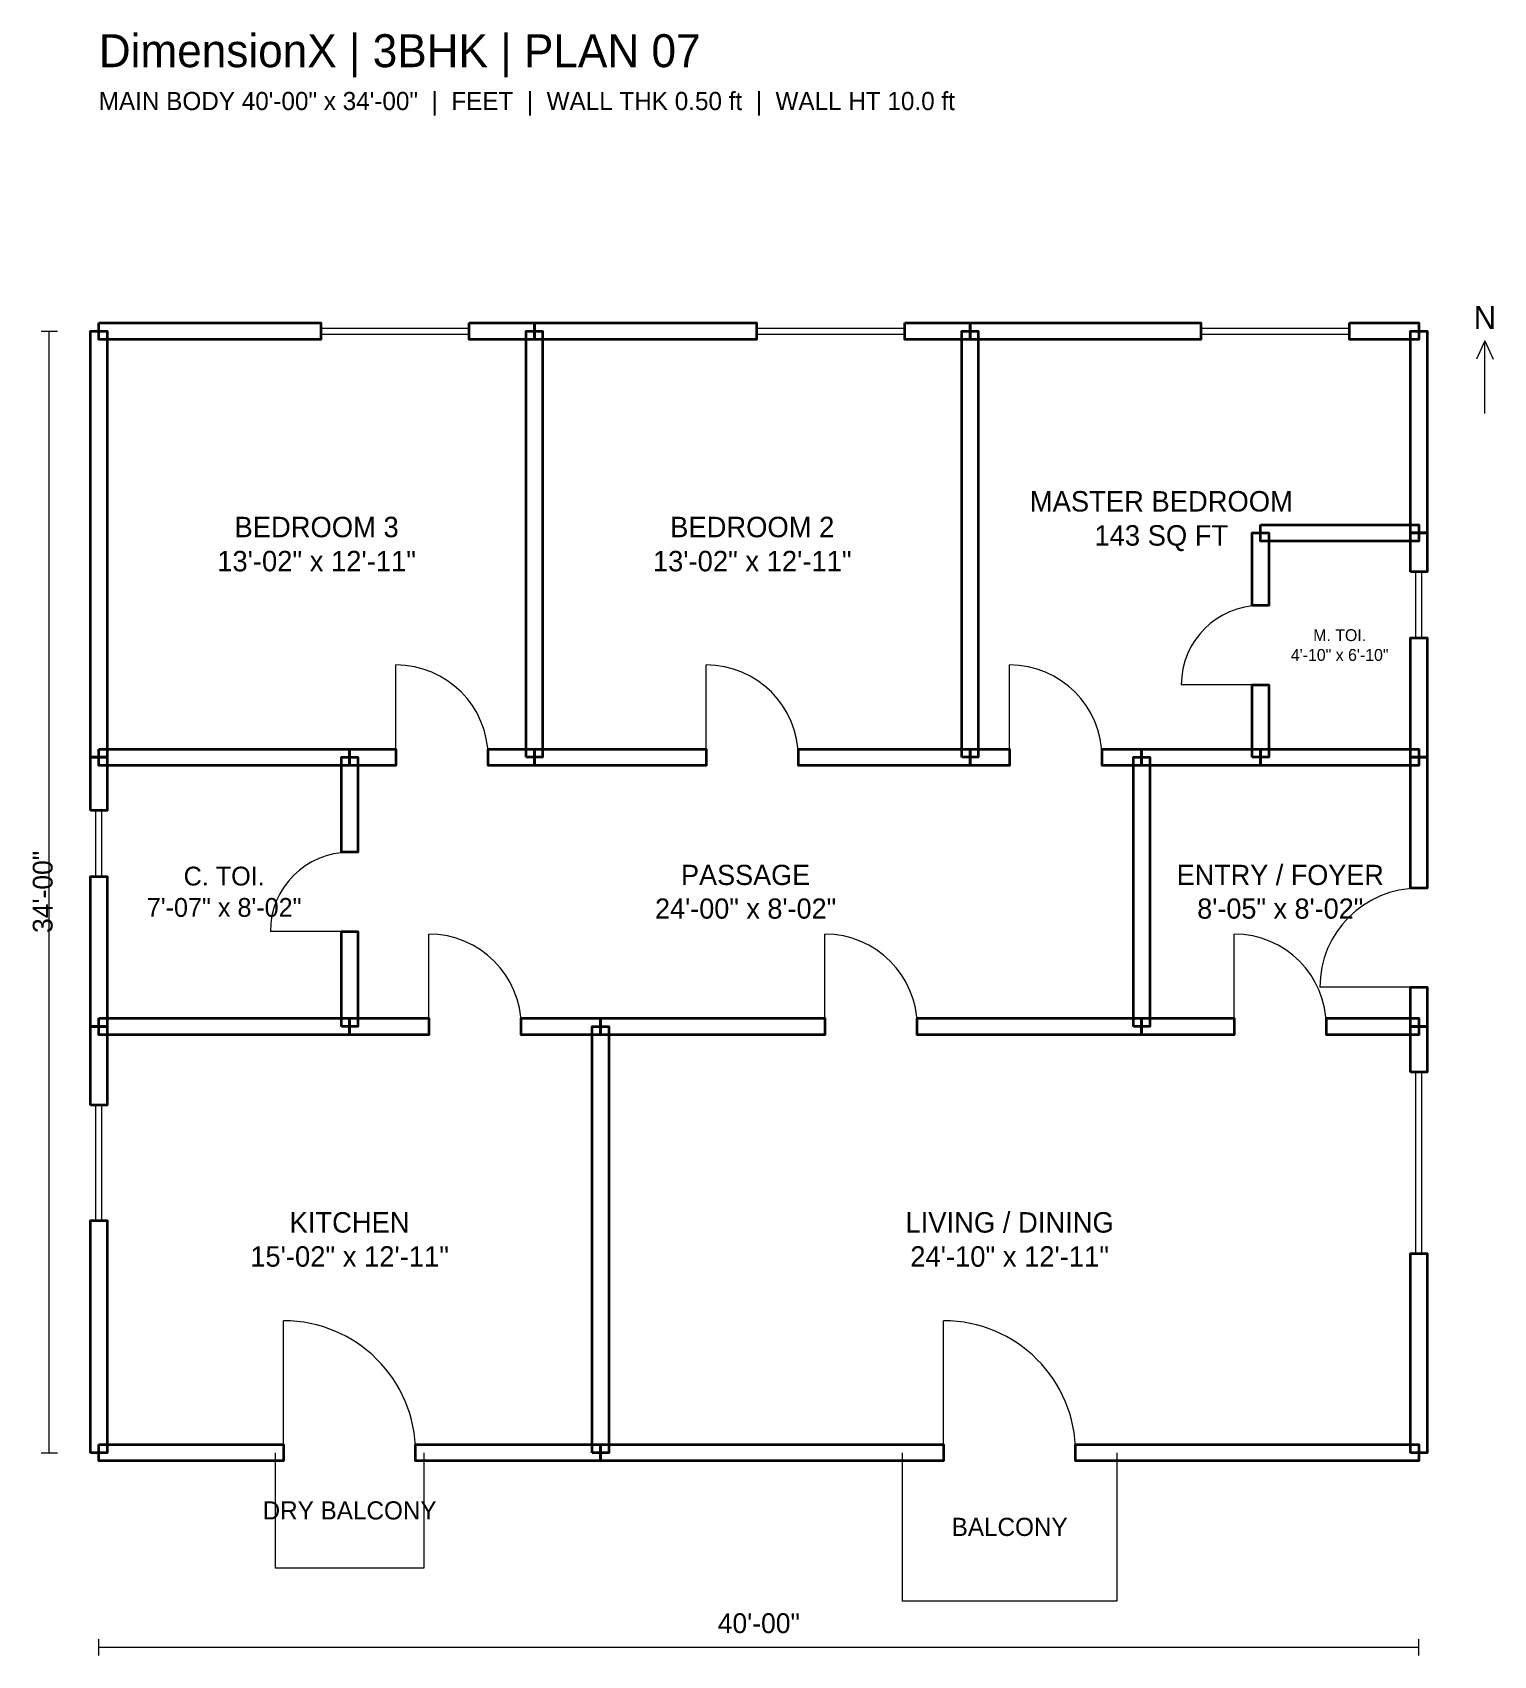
# Model space of a CAD drawing. Header units: feet. Extents: x -2 to 42.3, y -6.2 to 43.1.
import ezdxf
from ezdxf.enums import TextEntityAlignment as Align

# ---------------------------------------------------------------- set-up
doc = ezdxf.new("R2010")
doc.units = ezdxf.units.FT
doc.header["$MEASUREMENT"] = 0
for name, color, linetype, lineweight in [('DX_DIMENSION', 8, 'CONTINUOUS', 9), ('DX_DOOR_SYMBOL', 1, 'CONTINUOUS', 18), ('DX_RAILING', 3, 'CONTINUOUS', 13), ('DX_ROOM_LABEL', 7, 'CONTINUOUS', 13), ('DX_TITLE', 7, 'CONTINUOUS', 18), ('DX_WALL_FACE', 7, 'CONTINUOUS', 35), ('DX_WINDOW_SYMBOL', 4, 'CONTINUOUS', 18)]:
    doc.layers.add(name, color=color, linetype=linetype, lineweight=lineweight)

msp = doc.modelspace()

# ---------------------------------------------------------------- linework, layer by layer
at = {"layer": 'DX_DIMENSION'}
for p, q in [((-1.75, 34), (-1.25, 34)), ((-1.5, 0), (-1.5, 34)), ((42, 33.7), (41.75, 33.15)), ((42, 31.5), (42, 33.7)), ((42, 33.7), (42.25, 33.15)), ((-1.75, 0), (-1.25, 0)), ((0, -6.15), (0, -5.65)), ((0, -5.9), (40, -5.9)), ((40, -6.15), (40, -5.65))]:
    msp.add_line(p, q, dxfattribs=at)
at = {"layer": 'DX_DOOR_SYMBOL'}
for p, q in [((9, 21.08), (9, 23.88)), ((18.4, 21.08), (18.4, 23.88)), ((27.6, 21.08), (27.6, 23.88)), ((35.2, 23.28), (32.8, 23.28)), ((7.6, 15.8), (5.2, 15.8)), ((10, 12.92), (10, 15.72)), ((22, 12.92), (22, 15.72)), ((34.4, 12.92), (34.4, 15.72)), ((40, 14.1128), (37, 14.1128)), ((5.6, 0), (5.6, 4)), ((25.6, 0), (25.6, 4))]:
    msp.add_line(p, q, dxfattribs=at)
for centre, radius, start, end in [((35.2, 23.28), 2.4, 90, 180), ((9, 21.08), 2.8, 0, 90), ((18.4, 21.08), 2.8, 0, 90), ((27.6, 21.08), 2.8, 0, 90), ((7.6, 15.8), 2.4, 90, 180), ((40, 14.1128), 3, 90, 180), ((10, 12.92), 2.8, 0, 90), ((22, 12.92), 2.8, 0, 90), ((34.4, 12.92), 2.8, 0, 90), ((5.6, 0), 4, 0, 90), ((25.6, 0), 4, 0, 90)]:
    msp.add_arc(centre, radius, start, end, dxfattribs=at)
at = {"layer": 'DX_RAILING'}
for p, q in [((5.35, -3.5), (5.35, 0)), ((9.85, 0), (9.85, -3.5)), ((24.35, -4.5), (24.35, 0)), ((30.85, 0), (30.85, -4.5)), ((9.85, -3.5), (5.35, -3.5)), ((30.85, -4.5), (24.35, -4.5))]:
    msp.add_line(p, q, dxfattribs=at)
at = {"layer": 'DX_WALL_FACE'}
for points in [[(-0.25, 21.08), (-0.25, 34), (0.25, 34), (0.25, 21.08)], [(0, 34.25), (6.726, 34.25), (6.726, 33.75), (0, 33.75)], [(11.226, 34.25), (13.2, 34.25), (13.2, 33.75), (11.226, 33.75)], [(12.95, 21.08), (12.95, 34), (13.45, 34), (13.45, 21.08)], [(13.2, 34.25), (19.926, 34.25), (19.926, 33.75), (13.2, 33.75)], [(24.426, 34.25), (26.4, 34.25), (26.4, 33.75), (24.426, 33.75)], [(26.15, 21.08), (26.15, 34), (26.65, 34), (26.65, 21.08)], [(26.4, 34.25), (33.398, 34.25), (33.398, 33.75), (26.4, 33.75)], [(37.898, 34.25), (40, 34.25), (40, 33.75), (37.898, 33.75)], [(39.75, 27.88), (39.75, 34), (40.25, 34), (40.25, 27.88)], [(35.2, 28.13), (40, 28.13), (40, 27.63), (35.2, 27.63)], [(34.95, 25.68), (34.95, 27.88), (35.45, 27.88), (35.45, 25.68)], [(39.75, 26.704), (39.75, 27.88), (40.25, 27.88), (40.25, 26.704)], [(39.75, 21.08), (39.75, 24.704), (40.25, 24.704), (40.25, 21.08)], [(34.95, 21.08), (34.95, 23.28), (35.45, 23.28), (35.45, 21.08)], [(0, 21.33), (7.6, 21.33), (7.6, 20.83), (0, 20.83)], [(7.6, 21.33), (9, 21.33), (9, 20.83), (7.6, 20.83)], [(11.8, 21.33), (13.2, 21.33), (13.2, 20.83), (11.8, 20.83)], [(13.2, 21.33), (18.4, 21.33), (18.4, 20.83), (13.2, 20.83)], [(21.2, 21.33), (26.4, 21.33), (26.4, 20.83), (21.2, 20.83)], [(26.4, 21.33), (27.6, 21.33), (27.6, 20.83), (26.4, 20.83)], [(30.4, 21.33), (31.6, 21.33), (31.6, 20.83), (30.4, 20.83)], [(31.6, 21.33), (35.2, 21.33), (35.2, 20.83), (31.6, 20.83)], [(35.2, 21.33), (40, 21.33), (40, 20.83), (35.2, 20.83)], [(-0.25, 19.4688), (-0.25, 21.08), (0.25, 21.08), (0.25, 19.4688)], [(7.35, 18.2), (7.35, 21.08), (7.85, 21.08), (7.85, 18.2)], [(31.35, 12.92), (31.35, 21.08), (31.85, 21.08), (31.85, 12.92)], [(39.75, 17.1128), (39.75, 21.08), (40.25, 21.08), (40.25, 17.1128)], [(-0.25, 12.92), (-0.25, 17.4688), (0.25, 17.4688), (0.25, 12.92)], [(7.35, 12.92), (7.35, 15.8), (7.85, 15.8), (7.85, 12.92)], [(39.75, 12.92), (39.75, 14.1128), (40.25, 14.1128), (40.25, 12.92)], [(-0.25, 10.5356), (-0.25, 12.92), (0.25, 12.92), (0.25, 10.5356)], [(0, 13.17), (7.6, 13.17), (7.6, 12.67), (0, 12.67)], [(7.6, 13.17), (10, 13.17), (10, 12.67), (7.6, 12.67)], [(12.8, 13.17), (15.2, 13.17), (15.2, 12.67), (12.8, 12.67)], [(14.95, 0), (14.95, 12.92), (15.45, 12.92), (15.45, 0)], [(15.2, 13.17), (22, 13.17), (22, 12.67), (15.2, 12.67)], [(24.8, 13.17), (31.6, 13.17), (31.6, 12.67), (24.8, 12.67)], [(31.6, 13.17), (34.4, 13.17), (34.4, 12.67), (31.6, 12.67)], [(37.2, 13.17), (40, 13.17), (40, 12.67), (37.2, 12.67)], [(39.75, 11.5356), (39.75, 12.92), (40.25, 12.92), (40.25, 11.5356)], [(-0.25, 0), (-0.25, 7.0356), (0.25, 7.0356), (0.25, 0)], [(39.75, 0), (39.75, 6.0356), (40.25, 6.0356), (40.25, 0)], [(0, 0.25), (5.6, 0.25), (5.6, -0.25), (0, -0.25)], [(9.6, 0.25), (15.2, 0.25), (15.2, -0.25), (9.6, -0.25)], [(15.2, 0.25), (25.6, 0.25), (25.6, -0.25), (15.2, -0.25)], [(29.6, 0.25), (40, 0.25), (40, -0.25), (29.6, -0.25)]]:
    msp.add_lwpolyline(points, close=True, dxfattribs=at)
at = {"layer": 'DX_WINDOW_SYMBOL'}
for p, q in [((6.726, 33.8), (6.726, 34.2)), ((6.726, 34.09), (11.226, 34.09)), ((11.226, 33.8), (11.226, 34.2)), ((19.926, 33.8), (19.926, 34.2)), ((19.926, 34.09), (24.426, 34.09)), ((24.426, 33.8), (24.426, 34.2)), ((33.398, 33.8), (33.398, 34.2)), ((33.398, 34.09), (37.898, 34.09)), ((37.898, 33.8), (37.898, 34.2)), ((6.726, 33.91), (11.226, 33.91)), ((19.926, 33.91), (24.426, 33.91)), ((33.398, 33.91), (37.898, 33.91)), ((40.2, 26.704), (39.8, 26.704)), ((39.91, 24.704), (39.91, 26.704)), ((40.09, 24.704), (40.09, 26.704)), ((40.2, 24.704), (39.8, 24.704)), ((0.2, 19.4688), (-0.2, 19.4688)), ((-0.09, 17.4688), (-0.09, 19.4688)), ((0.09, 17.4688), (0.09, 19.4688)), ((0.2, 17.4688), (-0.2, 17.4688)), ((40.2, 11.5356), (39.8, 11.5356)), ((39.91, 6.0356), (39.91, 11.5356)), ((40.09, 6.0356), (40.09, 11.5356)), ((0.2, 10.5356), (-0.2, 10.5356)), ((-0.09, 7.0356), (-0.09, 10.5356)), ((0.09, 7.0356), (0.09, 10.5356)), ((0.2, 7.0356), (-0.2, 7.0356)), ((40.2, 6.0356), (39.8, 6.0356))]:
    msp.add_line(p, q, dxfattribs=at)

# ---------------------------------------------------------------- texts
at = {"layer": 'DX_DIMENSION'}
msp.add_text('MAIN BODY 40\'-00" x 34\'-00"  |  FEET  |  WALL THK 0.50 ft  |  WALL HT 10.0 ft', height=0.55, dxfattribs=at).set_placement((0, 40.7))
for s, height, p in [('N', 0.7, (42, 33.85)), ('40\'-00"', 0.6, (20, -5.65))]:
    msp.add_text(s, height=height, dxfattribs=at).set_placement(p, align=Align.BOTTOM_CENTER)
msp.add_text('34\'-00"', height=0.6, rotation=90, dxfattribs=at).set_placement((-1.7, 17), align=Align.MIDDLE_CENTER)
at = {"layer": 'DX_ROOM_LABEL'}
for s, p in [('DRY BALCONY', (7.6, -1.75)), ('BALCONY', (27.6, -2.25))]:
    msp.add_text(s, height=0.55, dxfattribs=at).set_placement(p, align=Align.MIDDLE_CENTER)
at = {"layer": 'DX_ROOM_LABEL', "attachment_point": 5}
for s, insert, char_height, width in [('MASTER BEDROOM\\P143 SQ FT', (32.1962, 28.2381), 0.62, 11.968), ('BEDROOM 3\\P13\'-02" x 12\'-11"', (6.6, 27.54), 0.62, 11.616), ('BEDROOM 2\\P13\'-02" x 12\'-11"', (19.8, 27.54), 0.62, 11.616), ('M. TOI.\\P4\'-10" x 6\'-10"', (37.6, 24.48), 0.36, 4.224), ('C. TOI.\\P7\'-07" x 8\'-02"', (3.8, 17), 0.57, 6.688), ('PASSAGE\\P24\'-00" x 8\'-02"', (19.6, 17), 0.612, 21.12), ('ENTRY / FOYER\\P8\'-05" x 8\'-02"', (35.8, 17), 0.612, 7.392), ('KITCHEN\\P15\'-02" x 12\'-11"', (7.6, 6.46), 0.62, 13.376), ('LIVING / DINING\\P24\'-10" x 12\'-11"', (27.6, 6.46), 0.62, 21.824)]:
    msp.add_mtext(s, dxfattribs=dict(at, insert=insert, char_height=char_height, width=width))
at = {"layer": 'DX_TITLE'}
msp.add_text('DimensionX | 3BHK | PLAN 07', height=1, dxfattribs=at).set_placement((0, 42))

doc.saveas('drawing.dxf')
